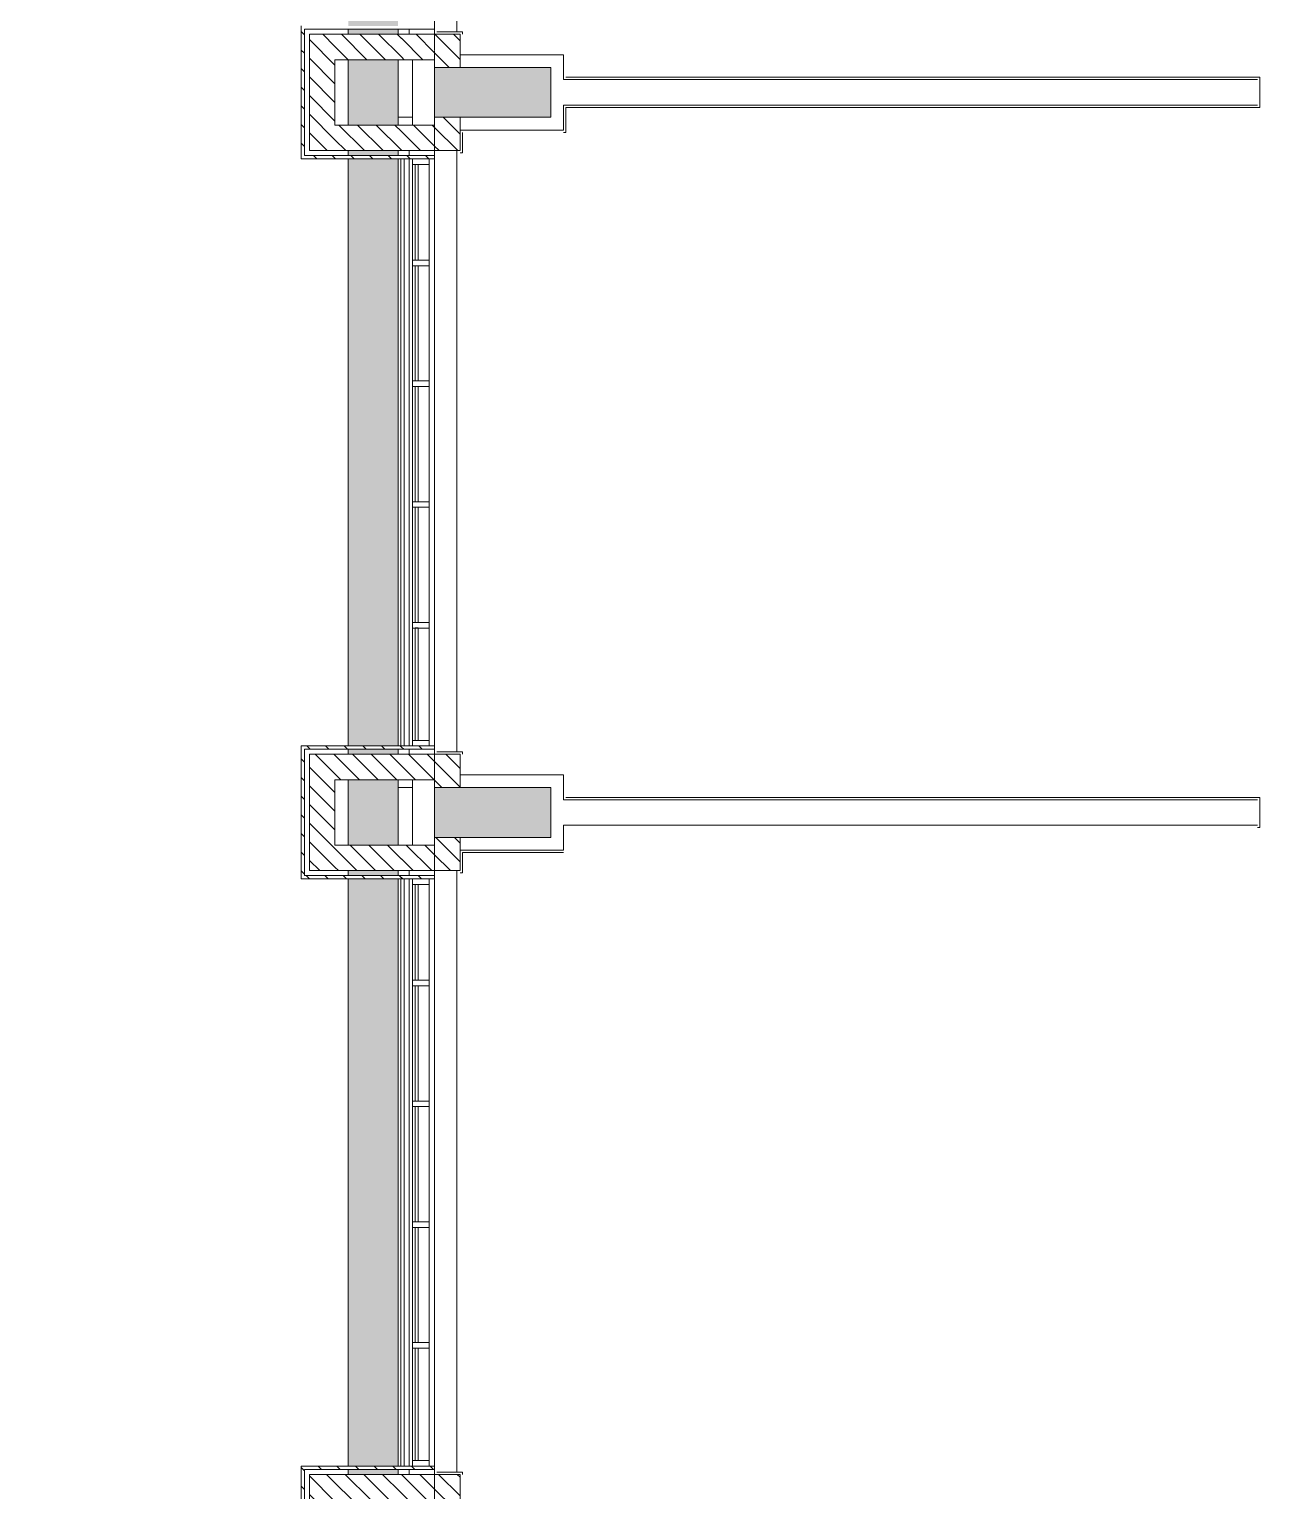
# Model space of a CAD drawing. Header units: millimetres. Extents: x -106145 to 154907, y -84585 to 152038.
# Drawn here: x 85728 to 96840, y 32672 to 45865 of the extents above; entities that cross this region are included whole.
import ezdxf

# ---------------------------------------------------------------- set-up
doc = ezdxf.new("R2010")
doc.units = ezdxf.units.MM
doc.linetypes.add('Cut Out Line _2_', pattern=[2, 1, -1])
for name, color, linetype, lineweight in [('A-DETL', 90, 'Continuous', 5), ('A-FLOR', 192, 'Continuous', 5), ('A-FLOR-PATT', 8, 'Continuous', 5), ('A-GLAZ-CURT', 52, 'Continuous', 5), ('A-GLAZ-CWMG', 51, 'Continuous', 5), ('A-WALL', 113, 'Continuous', 5), ('A-WALL-PATT', 111, 'Continuous', 5), ('S-COLS', 52, 'Continuous', 5)]:
    doc.layers.add(name, color=color, linetype=linetype, lineweight=lineweight)
pattern_1 = [(315, (0, 0), (84.19025, 84.19025), [])]
pattern_2 = [(315, (0, 0), (84.18955, 84.18955), [])]

# ---------------------------------------------------------------- blocks, each defined once
blk = doc.blocks.new('System Panel - Glazed-14613858-Site Plan')
at = {"layer": 'A-GLAZ-CURT', "color": 133, "lineweight": 9}
for p, q in [((-507.5, 49.5), (507.5, 49.5)), ((-507.5, 24.5), (-507.5, 49.5)), ((507.5, 24.5), (-507.5, 24.5)), ((507.5, 24.5), (507.5, 49.5))]:
    blk.add_line(p, q, dxfattribs=at)
blk = doc.blocks.new('Rectangular Mullion - 50 x 150mm-13804745-Site Plan')
at = {"layer": 'A-GLAZ-CWMG', "color": 253}
for p, q in [((89189, 27460), (89189, 26445)), ((89339, 27460), (89339, 26445))]:
    blk.add_line(p, q, dxfattribs=at)
blk = doc.blocks.new('Rectangular Mullion - 50 x 150mm-9351071-Site Plan')
at = {"layer": 'A-GLAZ-CWMG', "color": 53, "lineweight": 18}
for p, q in [((0, 75), (-50, 75)), ((-50, 75), (-50, -75)), ((0, 75), (0, -75)), ((-50, -75), (0, -75))]:
    blk.add_line(p, q, dxfattribs=at)
blk = doc.blocks.new('System Panel - Glazed-14613859-Site Plan')
at = {"layer": 'A-GLAZ-CURT', "color": 133, "lineweight": 9}
for p, q in [((-520, 49.5), (520, 49.5)), ((-520, 24.5), (-520, 49.5)), ((520, 24.5), (-520, 24.5)), ((520, 24.5), (520, 49.5))]:
    blk.add_line(p, q, dxfattribs=at)
blk = doc.blocks.new('Rectangular Mullion - 50 x 150mm-13514015-Site Plan')
at = {"layer": 'A-GLAZ-CWMG', "color": 253}
for p, q in [((89189, 28550), (89189, 27510)), ((89339, 28550), (89339, 27510))]:
    blk.add_line(p, q, dxfattribs=at)
blk = doc.blocks.new('Rectangular Mullion - 50 x 150mm-9351075-Site Plan')
at = {"layer": 'A-GLAZ-CWMG', "color": 53, "lineweight": 18}
for p, q in [((0, 75), (-50, 75)), ((-50, 75), (-50, -75)), ((0, 75), (0, -75)), ((-50, -75), (0, -75))]:
    blk.add_line(p, q, dxfattribs=at)
blk = doc.blocks.new('Rectangular Mullion - 50 x 150mm-9351069-Site Plan')
at = {"layer": 'A-GLAZ-CWMG', "color": 53, "lineweight": 18}
for p, q in [((25, 75), (-25, 75)), ((-25, 75), (-25, -75)), ((25, 75), (25, -75)), ((-25, -75), (25, -75))]:
    blk.add_line(p, q, dxfattribs=at)
blk = doc.blocks.new('System Panel - Glazed-14613860-Site Plan')
at = {"layer": 'A-GLAZ-CURT', "color": 133, "lineweight": 9}
for p, q in [((-432.5, 49.5), (432.5, 49.5)), ((-432.5, 24.5), (-432.5, 49.5)), ((432.5, 24.5), (-432.5, 24.5)), ((432.5, 24.5), (432.5, 49.5))]:
    blk.add_line(p, q, dxfattribs=at)
blk = doc.blocks.new('Rectangular Mullion - 50 x 150mm-13804902-Site Plan')
at = {"layer": 'A-GLAZ-CWMG', "color": 253}
for p, q in [((89189, 111620), (89189, 110755)), ((89339, 111620), (89339, 110755))]:
    blk.add_line(p, q, dxfattribs=at)
blk = doc.blocks.new('MM-HOSPITAL BLOCK-C_2022_05_03_CENTRAL_rvt-1-Site Plan')
at = {"layer": 'A-WALL-PATT'}
h = blk.add_hatch(dxfattribs=at)
h.set_pattern_fill('FP_12', color=90, style=0, pattern_type=2)
h.set_pattern_definition(pattern_2)
h.paths.add_polyline_path([(88489, 16605), (88489, 18390), (88259, 18390), (88259, 16605)], flags=0)
h.paths.add_polyline_path([(88259, 25270), (88489, 25270), (88489, 26320), (88259, 26320)], flags=0)
h.paths.add_polyline_path([(88489, 31770), (88489, 32820), (88259, 32820), (88259, 31770)], flags=0)
h.paths.add_polyline_path([(88259, 38270), (88489, 38270), (88489, 39320), (88259, 39320)], flags=0)
h.paths.add_polyline_path([(88259, 44770), (88489, 44770), (88489, 45820), (88259, 45820), (88259, 45091)], flags=0)
h.paths.add_polyline_path([(88489, 48995), (88489, 54012), (88259, 54012), (88259, 48995)], flags=0)
h.paths.add_polyline_path([(88489, 55260), (88489, 56210), (88259, 56210), (88259, 55260)], flags=0)
h.paths.add_polyline_path([(88259, 60935), (88489, 60935), (88489, 61985), (88259, 61985)], flags=0)
h.paths.add_polyline_path([(88489, 67580), (88489, 68630), (88259, 68630), (88259, 67580)], flags=0)
h.paths.add_polyline_path([(88489, 74425), (88489, 76631), (88259, 76631), (88259, 74425)], flags=0)
h.paths.add_polyline_path([(88259, 77531), (88489, 77531), (88489, 79730), (88259, 79730), (88259, 78283)], flags=0)
h.paths.add_polyline_path([(88489, 83180), (88489, 84230), (88259, 84230), (88259, 83180)], flags=0)
h.paths.add_polyline_path([(88489, 92930), (88489, 93980), (88259, 93980), (88259, 92930)], flags=0)
h.paths.add_polyline_path([(88259, 99190), (88489, 99190), (88489, 99655), (88259, 99655), (88259, 99488)], flags=0)
h.paths.add_polyline_path([(88259, 100855), (88489, 100855), (88489, 104055), (88259, 104055), (88259, 101332)], flags=0)
h.paths.add_polyline_path([(88489, 109580), (88489, 110630), (88259, 110630), (88259, 109580)], flags=0)
h.paths.add_polyline_path([(88259, 116080), (88489, 116080), (88489, 117130), (88259, 117130)], flags=0)
h.paths.add_polyline_path([(88259, 122580), (88489, 122580), (88489, 123630), (88259, 123630)], flags=0)
h.paths.add_polyline_path([(88259, 129080), (88489, 129080), (88489, 130865), (88259, 130865), (88259, 129914)], flags=0)
h = blk.add_hatch(dxfattribs=at)
h.set_pattern_fill('FP_12', color=41, style=0, pattern_type=2)
h.set_pattern_definition(pattern_2)
h.paths.add_polyline_path([(88184, 44725), (88214, 44725), (88214, 45865), (88184, 45865), (88184, 45091)], flags=0)
h = blk.add_hatch(dxfattribs=at)
h.set_pattern_fill('FP_12', color=90, style=0, pattern_type=2)
h.set_pattern_definition(pattern_2)
h.paths.add_polyline_path([(88489, 45590), (89089, 45590), (89089, 45820), (88489, 45820)], flags=0)
h = blk.add_hatch(dxfattribs=at)
h.set_pattern_fill('FP_10', color=90, style=0, pattern_type=2)
h.set_pattern_definition(pattern_1)
h.paths.add_polyline_path([(89389, 45590), (89389, 45590), (89389, 45820), (89089, 45820), (89089, 45590)], flags=0)
h = blk.add_hatch(dxfattribs=at)
h.set_pattern_fill('FP_10', color=90, style=0, pattern_type=2)
h.set_pattern_definition(pattern_1)
h.paths.add_polyline_path([(89619, 45520), (89619, 45820), (89389, 45820), (89389, 45520)], flags=0)
h = blk.add_hatch(dxfattribs=at)
h.set_pattern_fill('FP_12', color=90, style=0, pattern_type=2)
h.set_pattern_definition(pattern_2)
h.paths.add_polyline_path([(89089, 44770), (89089, 45000), (88489, 45000), (88489, 44770)], flags=0)
h = blk.add_hatch(dxfattribs=at)
h.set_pattern_fill('FP_10', color=90, style=0, pattern_type=2)
h.set_pattern_definition(pattern_1)
h.paths.add_polyline_path([(89389, 44770), (89389, 44770), (89389, 45000), (89089, 45000), (89089, 44770)], flags=0)
h = blk.add_hatch(dxfattribs=at)
h.set_pattern_fill('FP_10', color=90, style=0, pattern_type=2)
h.set_pattern_definition(pattern_1)
h.paths.add_polyline_path([(89389, 44770), (89619, 44770), (89619, 45070), (89389, 45070), (89389, 45000)], flags=0)
h = blk.add_hatch(dxfattribs=at)
h.set_pattern_fill('FP_12', color=41, style=0, pattern_type=2)
h.set_pattern_definition(pattern_2)
h.paths.add_polyline_path([(88184, 44695), (89089, 44695), (89089, 44725), (88184, 44725)], flags=0)
h = blk.add_hatch(dxfattribs=at)
h.set_pattern_fill('FP_10', color=41, style=0, pattern_type=2)
h.set_pattern_definition(pattern_1)
h.paths.add_polyline_path([(89389, 44695), (89389, 44695), (89389, 44725), (89089, 44725), (89089, 44695)], flags=0)
h = blk.add_hatch(dxfattribs=at)
h.set_pattern_fill('FP_12', color=41, style=0, pattern_type=2)
h.set_pattern_definition(pattern_2)
h.paths.add_polyline_path([(88184, 39365), (89089, 39365), (89089, 39395), (88184, 39395)], flags=0)
h = blk.add_hatch(dxfattribs=at)
h.set_pattern_fill('FP_12', color=41, style=0, pattern_type=2)
h.set_pattern_definition(pattern_2)
h.paths.add_polyline_path([(88184, 38225), (88214, 38225), (88214, 39365), (88184, 39365)], flags=0)
h = blk.add_hatch(dxfattribs=at)
h.set_pattern_fill('FP_12', color=90, style=0, pattern_type=2)
h.set_pattern_definition(pattern_2)
h.paths.add_polyline_path([(88489, 39090), (89089, 39090), (89089, 39320), (88489, 39320)], flags=0)
h = blk.add_hatch(dxfattribs=at)
h.set_pattern_fill('FP_10', color=41, style=0, pattern_type=2)
h.set_pattern_definition(pattern_1)
h.paths.add_polyline_path([(89089, 39365), (89389, 39365), (89389, 39395), (89089, 39395)], flags=0)
h = blk.add_hatch(dxfattribs=at)
h.set_pattern_fill('FP_10', color=90, style=0, pattern_type=2)
h.set_pattern_definition(pattern_1)
h.paths.add_polyline_path([(89389, 39090), (89389, 39090), (89389, 39320), (89089, 39320), (89089, 39090)], flags=0)
h = blk.add_hatch(dxfattribs=at)
h.set_pattern_fill('FP_10', color=90, style=0, pattern_type=2)
h.set_pattern_definition(pattern_1)
h.paths.add_polyline_path([(89619, 39020), (89619, 39320), (89389, 39320), (89389, 39020)], flags=0)
h = blk.add_hatch(dxfattribs=at)
h.set_pattern_fill('FP_10', color=90, style=0, pattern_type=2)
h.set_pattern_definition(pattern_1)
h.paths.add_polyline_path([(89389, 38270), (89619, 38270), (89619, 38570), (89389, 38570), (89389, 38500)], flags=0)
h = blk.add_hatch(dxfattribs=at)
h.set_pattern_fill('FP_12', color=90, style=0, pattern_type=2)
h.set_pattern_definition(pattern_2)
h.paths.add_polyline_path([(89074, 38270), (89089, 38270), (89089, 38500), (88489, 38500), (88489, 38270)], flags=0)
h = blk.add_hatch(dxfattribs=at)
h.set_pattern_fill('FP_10', color=90, style=0, pattern_type=2)
h.set_pattern_definition(pattern_1)
h.paths.add_polyline_path([(89389, 38270), (89389, 38270), (89389, 38500), (89089, 38500), (89089, 38270)], flags=0)
h = blk.add_hatch(dxfattribs=at)
h.set_pattern_fill('FP_12', color=41, style=0, pattern_type=2)
h.set_pattern_definition(pattern_2)
h.paths.add_polyline_path([(89074, 38195), (89089, 38195), (89089, 38225), (88184, 38225), (88184, 38195)], flags=0)
h = blk.add_hatch(dxfattribs=at)
h.set_pattern_fill('FP_10', color=41, style=0, pattern_type=2)
h.set_pattern_definition(pattern_1)
h.paths.add_polyline_path([(89389, 38195), (89389, 38195), (89389, 38225), (89089, 38225), (89089, 38195)], flags=0)
h = blk.add_hatch(dxfattribs=at)
h.set_pattern_fill('FP_12', color=41, style=0, pattern_type=2)
h.set_pattern_definition(pattern_2)
h.paths.add_polyline_path([(88214, 31725), (88214, 32895), (88184, 32895), (88184, 31725)], flags=0)
h = blk.add_hatch(dxfattribs=at)
h.set_pattern_fill('FP_12', color=41, style=0, pattern_type=2)
h.set_pattern_definition(pattern_2)
h.paths.add_polyline_path([(89074, 32865), (89089, 32865), (89089, 32895), (88214, 32895), (88214, 32865)], flags=0)
h = blk.add_hatch(dxfattribs=at)
h.set_pattern_fill('FP_10', color=41, style=0, pattern_type=2)
h.set_pattern_definition(pattern_1)
h.paths.add_polyline_path([(89389, 32865), (89389, 32865), (89389, 32895), (89089, 32895), (89089, 32865)], flags=0)
h = blk.add_hatch(dxfattribs=at)
h.set_pattern_fill('FP_12', color=90, style=0, pattern_type=2)
h.set_pattern_definition(pattern_2)
h.paths.add_polyline_path([(89074, 32590), (89089, 32590), (89089, 32820), (88489, 32820), (88489, 32590)], flags=0)
h = blk.add_hatch(dxfattribs=at)
h.set_pattern_fill('FP_10', color=90, style=0, pattern_type=2)
h.set_pattern_definition(pattern_1)
h.paths.add_polyline_path([(89389, 32590), (89389, 32590), (89389, 32820), (89089, 32820), (89089, 32590)], flags=0)
h = blk.add_hatch(dxfattribs=at)
h.set_pattern_fill('FP_10', color=90, style=0, pattern_type=2)
h.set_pattern_definition(pattern_1)
h.paths.add_polyline_path([(89619, 32520), (89619, 32820), (89389, 32820), (89389, 32520)], flags=0)
at = {"layer": 'S-COLS'}
for points in [[(90439, 45070), (90439, 45520), (89389, 45520), (89389, 45070)], [(89389, 38570), (90439, 38570), (90439, 39020), (89389, 39020)]]:
    blk.add_hatch(color=256, dxfattribs=at).paths.add_polyline_path(points, flags=0)
at = {"layer": 'A-WALL', "color": 53, "lineweight": 18}
for p, q in [((88184, 45895), (88184, 45865)), ((88184, 45865), (88184, 44725)), ((88214, 45865), (89089, 45865)), ((88214, 44725), (88214, 45865)), ((88489, 45820), (88259, 45820)), ((88259, 45820), (88259, 44770)), ((88489, 45820), (89089, 45820)), ((89389, 45865), (89089, 45865)), ((89389, 45820), (89089, 45820)), ((88489, 45000), (88489, 45590)), ((88489, 45590), (89089, 45590)), ((89389, 45590), (89089, 45590)), ((88489, 45000), (89089, 45000)), ((89389, 45000), (89089, 45000)), ((88184, 44725), (88184, 44695)), ((88214, 44725), (89089, 44725)), ((88259, 44770), (88489, 44770)), ((88489, 44770), (89089, 44770)), ((89389, 44770), (89089, 44770)), ((89389, 44725), (89089, 44725)), ((88184, 44695), (89089, 44695)), ((89389, 44695), (89089, 44695)), ((88184, 39395), (89089, 39395)), ((88184, 39395), (88184, 39365)), ((88184, 39365), (88184, 38225)), ((88214, 39365), (89089, 39365)), ((88214, 38225), (88214, 39365)), ((88489, 39320), (88259, 39320)), ((88259, 39320), (88259, 38270)), ((88489, 39320), (89089, 39320)), ((89389, 39395), (89089, 39395)), ((89389, 39365), (89089, 39365)), ((89389, 39320), (89089, 39320)), ((88489, 38500), (88489, 39090)), ((88489, 39090), (89089, 39090)), ((89389, 39090), (89089, 39090)), ((88489, 38500), (89089, 38500)), ((89389, 38500), (89089, 38500)), ((88259, 38270), (88489, 38270)), ((88489, 38270), (89089, 38270)), ((89389, 38270), (89089, 38270)), ((88184, 38225), (88184, 38195)), ((88184, 38195), (89089, 38195)), ((88214, 38225), (89089, 38225)), ((89389, 38225), (89089, 38225)), ((89389, 38195), (89089, 38195)), ((88214, 32895), (88184, 32895)), ((88184, 32895), (88184, 31725)), ((88214, 32895), (89089, 32895)), ((88214, 31725), (88214, 32865)), ((88214, 32865), (89089, 32865)), ((89389, 32895), (89089, 32895)), ((89389, 32865), (89089, 32865)), ((88489, 32820), (88259, 32820)), ((88259, 32820), (88259, 31770)), ((88489, 32820), (89089, 32820)), ((89389, 32820), (89089, 32820))]:
    blk.add_line(p, q, dxfattribs=at)
at = {"layer": 'A-WALL', "color": 253}
for p, q in [((89159, 45820), (89159, 45865)), ((89159, 44725), (89159, 44770)), ((89084, 39395), (89084, 44695)), ((89114, 44695), (89114, 39395)), ((89159, 39395), (89159, 44695)), ((89159, 39320), (89159, 39365)), ((89159, 38225), (89159, 38270)), ((89084, 32895), (89084, 38195)), ((89114, 38195), (89114, 32895)), ((89159, 32895), (89159, 38195)), ((89159, 32820), (89159, 32865))]:
    blk.add_line(p, q, dxfattribs=at)
at = {"layer": 'A-WALL', "color": 61, "lineweight": 18}
for p, q in [((89389, 45895), (89389, 45865)), ((89389, 45820), (89619, 45820)), ((89619, 45520), (89619, 45820)), ((89389, 45590), (89389, 45520)), ((89389, 45520), (89619, 45520)), ((89389, 45070), (89389, 45000)), ((89389, 45070), (89619, 45070)), ((89619, 45070), (89619, 44770)), ((89389, 44770), (89619, 44770)), ((89389, 44725), (89389, 44695)), ((89389, 39395), (89389, 39365)), ((89389, 39320), (89619, 39320)), ((89619, 39020), (89619, 39320)), ((89389, 39090), (89389, 39020)), ((89389, 39020), (89619, 39020)), ((89389, 38570), (89389, 38500)), ((89389, 38570), (89619, 38570)), ((89619, 38570), (89619, 38270)), ((89389, 38270), (89619, 38270)), ((89389, 38225), (89389, 38195)), ((89389, 32895), (89389, 32865)), ((89389, 32820), (89619, 32820)), ((89619, 32520), (89619, 32820))]:
    blk.add_line(p, q, dxfattribs=at)
at = {"layer": 'A-WALL', "color": 41}
for p, q in [((89389, 45865), (89389, 45820)), ((89410, 45841), (89640, 45841)), ((89640, 45820), (89640, 45841)), ((89619, 45635), (90439, 45635)), ((90554, 45635), (90439, 45635)), ((90554, 45635), (90554, 45410)), ((90554, 45410), (96819, 45410)), ((90575, 45431), (96840, 45431)), ((96819, 45410), (90575, 45410)), ((96840, 45410), (96840, 45431)), ((96840, 45410), (96840, 45159)), ((96819, 45180), (90554, 45180)), ((90554, 45180), (90554, 44955)), ((90554, 45180), (96819, 45180)), ((90554, 45180), (90554, 45159)), ((90554, 44955), (90554, 45159)), ((96819, 45159), (90575, 45159)), ((90575, 45159), (90575, 44934)), ((96819, 45159), (96840, 45159)), ((90439, 44955), (89619, 44955)), ((89640, 44934), (89640, 44749)), ((90439, 44955), (90554, 44955)), ((90554, 44934), (90575, 44934)), ((89389, 44770), (89389, 44725)), ((89619, 44749), (89640, 44749)), ((89389, 44695), (89389, 39395)), ((89389, 39365), (89389, 39320)), ((89410, 39341), (89640, 39341)), ((89640, 39320), (89640, 39341)), ((89619, 39135), (90439, 39135)), ((90554, 39135), (90439, 39135)), ((90554, 39135), (90554, 38910)), ((90575, 38931), (96840, 38931)), ((96840, 38910), (96840, 38931)), ((90554, 38910), (96819, 38910)), ((96819, 38910), (90575, 38910)), ((96840, 38910), (96840, 38659)), ((96819, 38680), (90554, 38680)), ((90554, 38680), (90554, 38455)), ((96819, 38659), (96840, 38659)), ((90439, 38455), (89619, 38455)), ((89619, 38455), (90554, 38455)), ((90554, 38434), (89640, 38434)), ((89640, 38434), (89640, 38249)), ((90439, 38455), (90554, 38455)), ((89389, 38249), (89389, 38225)), ((89389, 38195), (89389, 32895)), ((89619, 38249), (89640, 38249)), ((89389, 32865), (89389, 32820)), ((89410, 32841), (89640, 32841)), ((89640, 32820), (89640, 32841))]:
    blk.add_line(p, q, dxfattribs=at)
at = {"layer": 'S-COLS', "color": 41}
for p, q in [((89389, 45070), (89389, 45520)), ((89389, 45520), (90439, 45520)), ((90439, 45070), (90439, 45520)), ((90439, 45070), (89389, 45070)), ((89389, 38570), (89389, 39020)), ((89389, 39020), (90439, 39020)), ((90439, 38570), (90439, 39020)), ((90439, 38570), (89389, 38570))]:
    blk.add_line(p, q, dxfattribs=at)
at = {"color": 253, "lineweight": 5, "extrusion": (0, 0, -1), "rotation": 90.00000000000037}
for name, p in [('Rectangular Mullion - 50 x 150mm-9351071-Site Plan', (-89264, 44695)), ('Rectangular Mullion - 50 x 150mm-9351069-Site Plan', (-89264, 43755)), ('Rectangular Mullion - 50 x 150mm-9351069-Site Plan', (-89264, 42665)), ('Rectangular Mullion - 50 x 150mm-9351069-Site Plan', (-89264, 41575)), ('Rectangular Mullion - 50 x 150mm-9351069-Site Plan', (-89264, 40485)), ('Rectangular Mullion - 50 x 150mm-9351071-Site Plan', (-89264, 38195)), ('Rectangular Mullion - 50 x 150mm-9351069-Site Plan', (-89264, 37255)), ('Rectangular Mullion - 50 x 150mm-9351069-Site Plan', (-89264, 36165)), ('Rectangular Mullion - 50 x 150mm-9351069-Site Plan', (-89264, 35075)), ('Rectangular Mullion - 50 x 150mm-9351069-Site Plan', (-89264, 33985))]:
    blk.add_blockref(name, p, dxfattribs=at)
at = {"color": 253, "lineweight": 5}
for name, p in [('Rectangular Mullion - 50 x 150mm-13804902-Site Plan', (0, -66975)), ('Rectangular Mullion - 50 x 150mm-13514015-Site Plan', (0, 15180)), ('Rectangular Mullion - 50 x 150mm-13514015-Site Plan', (0, 14090)), ('Rectangular Mullion - 50 x 150mm-13514015-Site Plan', (0, 13000)), ('Rectangular Mullion - 50 x 150mm-13804745-Site Plan', (0, 13000)), ('Rectangular Mullion - 50 x 150mm-13804902-Site Plan', (0, -73475)), ('Rectangular Mullion - 50 x 150mm-13514015-Site Plan', (0, 8680)), ('Rectangular Mullion - 50 x 150mm-13514015-Site Plan', (0, 7590)), ('Rectangular Mullion - 50 x 150mm-13514015-Site Plan', (0, 6500)), ('Rectangular Mullion - 50 x 150mm-13804745-Site Plan', (0, 6500))]:
    blk.add_blockref(name, p, dxfattribs=at)
for name, p, rotation in [('System Panel - Glazed-14613860-Site Plan', (89264, 44213), 89.99999999999964), ('System Panel - Glazed-14613859-Site Plan', (89264, 43210), 89.99999999999964), ('System Panel - Glazed-14613859-Site Plan', (89264, 42120), 89.99999999999964), ('System Panel - Glazed-14613859-Site Plan', (89264, 41030), 89.99999999999964), ('System Panel - Glazed-14613858-Site Plan', (89264, 39953), 89.99999999999964), ('Rectangular Mullion - 50 x 150mm-9351075-Site Plan', (89264, 39395), 269.9999999999996), ('System Panel - Glazed-14613860-Site Plan', (89264, 37713), 89.99999999999964), ('System Panel - Glazed-14613859-Site Plan', (89264, 36710), 89.99999999999964), ('System Panel - Glazed-14613859-Site Plan', (89264, 35620), 89.99999999999964), ('System Panel - Glazed-14613859-Site Plan', (89264, 34530), 89.99999999999964), ('System Panel - Glazed-14613858-Site Plan', (89264, 33453), 89.99999999999964), ('Rectangular Mullion - 50 x 150mm-9351075-Site Plan', (89264, 32895), 269.9999999999996)]:
    blk.add_blockref(name, p, dxfattribs=dict(at, rotation=rotation))
blk = doc.blocks.new('MMU_ AMBALA_PODIUM_2022_11_02_CENTRAL_rvt-1-Site Plan')
at = {"layer": 'A-FLOR-PATT', "true_color": 0xc7c8ca}
h = blk.add_hatch(color=9, dxfattribs=at)
h.paths.add_polyline_path([(88259, 17665), (88259, 18115), (88214, 18115), (88214, 17665)], flags=0)
h.paths.add_polyline_path([(88489, 17665), (88959, 17665), (88959, 18160), (88609, 18160), (88609, 18115), (88489, 18115), (88489, 18108)], flags=0)
h.paths.add_polyline_path([(88184, 17665), (88184, 18115), (85569, 18115), (85569, 17665), (88024, 17665)], flags=0)
h.paths.add_polyline_path([(83823, 17665), (85339, 17665), (85339, 18115), (79988, 18115), (79988, 30128), (79995, 30381), (80013, 30634), (80045, 30886), (80088, 31135), (80144, 31383), (80211, 31627), (80291, 31867), (80382, 32104), (80485, 32335), (80600, 32561), (80725, 32782), (80861, 32996), (81007, 33203), (81163, 33402), (81329, 33594), (81763, 34043), (82013, 34318), (82254, 34600), (82486, 34890), (82708, 35188), (82920, 35493), (83164, 35871), (83315, 36122), (83497, 36445), (83668, 36775), (83828, 37110), (83978, 37450), (84116, 37794), (84244, 38143), (84359, 38496), (84464, 38852), (84556, 39212), (84637, 39574), (84706, 39939), (84764, 40306), (84764, 58958), (84722, 59335), (84668, 59711), (84601, 60084), (84523, 60455), (84431, 60823), (84328, 61188), (84213, 61550), (84086, 61907), (83947, 62260), (83796, 62609), (83634, 62951), (83461, 63289), (83276, 63620), (83081, 63945), (82875, 64264), (82659, 64576), (82432, 64880), (82343, 64992), (81969, 64740), (81980, 64727), (82207, 64431), (82423, 64128), (82629, 63818), (82825, 63501), (83009, 63178), (83182, 62848), (83345, 62513), (83495, 62173), (83635, 61828), (83762, 61478), (83877, 61124), (83981, 60766), (84072, 60405), (84151, 60041), (84218, 59675), (84272, 59307), (84314, 58937), (84314, 40338), (84255, 39968), (84173, 39559), (84099, 39237), (84003, 38876), (83894, 38518), (83774, 38164), (83641, 37814), (83497, 37470), (83341, 37130), (83173, 36796), (82995, 36467), (82773, 36094), (82604, 35830), (82393, 35521), (82171, 35220), (81940, 34926), (81698, 34641), (81447, 34364), (81007, 33908), (80836, 33713), (80672, 33506), (80523, 33300), (80381, 33083), (80250, 32859), (80128, 32630), (80018, 32395), (79919, 32156), (79830, 31912), (79753, 31664), (79688, 31413), (79634, 31160), (79592, 30904), (79562, 30646), (79543, 30339), (79538, 30128), (79538, 17665), (82773, 17665)], flags=0)
h.paths.add_polyline_path([(57619, 17815), (58289, 17815), (58289, 18035), (57579, 18035), (57579, 17935), (57619, 17935), (57619, 17855)], flags=0)
h.paths.add_polyline_path([(62819, 17815), (67026, 17815), (67026, 31354), (66972, 31596), (66906, 31836), (66830, 32073), (66743, 32306), (66646, 32535), (66539, 32760), (66422, 32980), (66296, 33194), (66160, 33402), (65969, 33662), (65861, 33800), (65661, 34027), (65271, 34439), (65024, 34717), (64786, 35003), (64558, 35297), (64340, 35598), (64133, 35907), (63936, 36223), (63749, 36545), (63574, 36873), (63410, 37207), (63257, 37546), (63116, 37890), (62987, 38239), (62869, 38592), (62764, 38949), (62671, 39309), (62589, 39672), (62521, 40038), (62455, 40481), (62420, 40775), (62389, 41146), (62370, 41517), (62364, 41889), (62364, 51516), (61914, 51212), (61914, 41889), (61920, 41518), (61938, 41147), (61968, 40778), (62010, 40409), (62064, 40042), (62130, 39676), (62207, 39314), (62297, 38953), (62398, 38596), (62510, 38243), (62634, 37893), (62769, 37547), (62915, 37206), (63073, 36870), (63241, 36539), (63419, 36214), (63623, 35871), (63808, 35581), (64017, 35275), (64237, 34976), (64465, 34683), (64704, 34399), (64951, 34122), (65374, 33676), (65533, 33490), (65682, 33297), (65823, 33097), (65969, 32863), (66074, 32679), (66185, 32461), (66306, 32183), (66374, 32011), (66453, 31780), (66520, 31545), (66576, 31307), (66576, 18265), (58824, 18265), (58821, 18102), (58815, 18103), (58817, 18265), (58594, 18265), (58594, 17815), (61109, 17815), (61109, 18150), (61339, 18150), (61342, 17815), (61769, 17815)], flags=0)
h.paths.add_polyline_path([(58519, 17815), (58564, 17815), (58564, 18265), (58029, 18265), (58028, 18310), (57694, 18310), (57694, 18265), (58519, 18265), (58519, 18035)], flags=0)
h.paths.add_polyline_path([(58819, 17990), (58813, 17990), (58815, 18029), (58820, 18029)], flags=0)
h.paths.add_polyline_path([(58820, 18030), (58814, 18030), (58815, 18069), (58821, 18069)], flags=0)
h.paths.add_polyline_path([(57664, 18265), (57664, 18310), (57579, 18310), (57579, 18265)], flags=0)
h.paths.add_polyline_path([(58029, 18340), (58029, 25315), (57694, 25315), (57694, 18340), (58028, 18340)], flags=0)
h.paths.add_polyline_path([(57664, 18340), (57664, 25315), (57579, 25315), (57579, 18340)], flags=0)
h.paths.add_polyline_path([(88609, 18390), (89059, 18390), (89059, 18435), (88609, 18435)], flags=0)
h.paths.add_polyline_path([(88609, 18465), (89059, 18465), (89059, 25195), (88609, 25195), (88609, 19276)], flags=0)
h.paths.add_polyline_path([(89011, 25225), (89059, 25225), (89059, 25270), (88609, 25270), (88609, 25225)], flags=0)
h.paths.add_polyline_path([(57694, 25345), (58029, 25345), (58029, 25390), (57694, 25390)], flags=0)
h.paths.add_polyline_path([(57664, 25345), (57664, 25390), (57579, 25390), (57579, 25345), (57644, 25345)], flags=0)
h.paths.add_polyline_path([(89010, 25500), (89059, 25500), (89059, 26090), (88609, 26090), (88609, 25500)], flags=0)
h.paths.add_polyline_path([(58029, 25620), (58029, 26215), (57579, 26215), (57579, 25620), (57926, 25620)], flags=0)
h.paths.add_polyline_path([(89059, 26320), (89059, 26365), (88609, 26365), (88609, 26320), (89004, 26320)], flags=0)
h.paths.add_polyline_path([(89059, 26395), (89059, 31695), (88609, 31695), (88609, 26395), (89004, 26395)], flags=0)
h.paths.add_polyline_path([(58029, 26450), (58029, 26495), (57644, 26495), (57644, 26450), (57914, 26450)], flags=0)
h.paths.add_polyline_path([(57644, 26525), (58029, 26525), (58029, 33130), (57644, 33130), (57644, 26652)], flags=0)
h.paths.add_polyline_path([(89059, 31725), (89059, 31770), (88609, 31770), (88609, 31725), (88970, 31725)], flags=0)
h.paths.add_polyline_path([(88609, 32000), (89059, 32000), (89059, 32590), (88609, 32590)], flags=0)
h.paths.add_polyline_path([(89059, 32820), (89059, 32865), (88609, 32865), (88609, 32820), (88964, 32820)], flags=0)
h.paths.add_polyline_path([(88609, 32895), (89059, 32895), (89059, 38195), (88609, 38195), (88609, 34027)], flags=0)
h.paths.add_polyline_path([(58029, 33160), (58029, 33205), (57644, 33205), (57644, 33160), (57820, 33160)], flags=0)
h.paths.add_polyline_path([(57816, 33435), (58029, 33435), (58029, 34035), (57579, 34035), (57579, 33435), (57644, 33435)], flags=0)
h.paths.add_polyline_path([(57804, 34265), (58029, 34265), (58029, 41130), (57619, 41130), (57619, 34265)], flags=0)
h.paths.add_polyline_path([(88609, 38225), (89059, 38225), (89059, 38270), (88609, 38270)], flags=0)
h.paths.add_polyline_path([(88609, 38500), (89059, 38500), (89059, 39090), (88609, 39090)], flags=0)
h.paths.add_polyline_path([(88923, 39320), (89059, 39320), (89059, 39365), (88609, 39365), (88609, 39320)], flags=0)
h.paths.add_polyline_path([(88922, 39395), (89059, 39395), (89059, 44695), (88609, 44695), (88609, 39395)], flags=0)
h.paths.add_polyline_path([(58029, 41160), (58029, 41205), (57619, 41205), (57619, 41160), (57708, 41160)], flags=0)
h.paths.add_polyline_path([(57579, 41435), (58029, 41435), (58029, 42035), (57579, 42035)], flags=0)
h.paths.add_polyline_path([(57692, 42265), (58029, 42265), (58029, 42310), (57644, 42310), (57644, 42265)], flags=0)
h.paths.add_polyline_path([(58029, 42340), (58029, 48592), (57644, 48332), (57644, 42340), (57691, 42340)], flags=0)
h.paths.add_polyline_path([(88609, 44725), (89059, 44725), (89059, 44770), (88609, 44770)], flags=0)
h.paths.add_polyline_path([(88609, 45000), (89059, 45000), (89059, 45590), (88609, 45590), (88609, 45091)], flags=0)
h.paths.add_polyline_path([(88609, 45820), (89059, 45820), (89059, 45865), (88609, 45865)], flags=0)
h.paths.add_polyline_path([(88881, 45895), (89059, 45895), (89059, 48920), (88609, 48920), (88609, 45895)], flags=0)
h.paths.add_polyline_path([(89059, 48950), (89059, 48995), (88609, 48995), (88609, 48950), (88862, 48950)], flags=0)
h.paths.add_polyline_path([(88609, 49225), (89059, 49225), (89059, 55980), (88609, 55980), (88609, 52467)], flags=0)
h.paths.add_polyline_path([(57389, 52503), (57491, 52572), (57491, 52602), (57429, 52602), (57429, 52652), (57491, 52652), (57491, 53768), (57429, 53768), (57429, 53818), (57491, 53818), (57491, 54935), (57429, 54935), (57429, 54985), (57491, 54985), (57491, 56025), (57429, 56025), (57429, 56075), (57491, 56075), (57491, 57150), (57516, 57150), (57516, 56075), (57579, 56075), (57579, 56025), (57516, 56025), (57516, 54985), (57579, 54985), (57579, 54935), (57516, 54935), (57516, 53818), (57579, 53818), (57579, 53768), (57516, 53768), (57516, 52652), (57579, 52652), (57579, 52631), (57634, 52668), (57634, 55925), (57664, 55925), (57664, 52688), (58029, 52934), (58029, 57275), (57389, 57275), (57389, 53070)], flags=0)
h.paths.add_polyline_path([(57516, 52589), (57535, 52602), (57516, 52602)], flags=0)
h.paths.add_polyline_path([(61914, 55554), (62364, 55857), (62366, 57999), (62370, 58262), (62389, 58633), (62420, 59004), (62464, 59374), (62540, 59843), (62590, 60108), (62671, 60471), (62765, 60832), (62870, 61189), (62988, 61542), (63117, 61891), (63259, 62235), (63428, 62609), (63576, 62909), (63751, 63237), (63938, 63559), (64135, 63875), (64343, 64184), (64561, 64486), (64789, 64780), (65027, 65066), (65304, 65375), (65532, 65613), (65798, 65874), (66072, 66125), (66355, 66368), (66646, 66600), (67020, 66874), (67251, 67034), (67564, 67236), (67883, 67427), (68209, 67607), (68541, 67776), (68878, 67933), (69221, 68079), (69568, 68214), (69920, 68336), (70275, 68447), (70634, 68545), (70996, 68631), (71361, 68705), (71728, 68767), (72097, 68816), (72468, 68853), (72839, 68877), (73211, 68888), (73584, 68887), (73956, 68873), (74371, 68842), (74697, 68808), (75066, 68757), (75433, 68693), (75797, 68617), (76159, 68528), (76517, 68427), (76872, 68315), (77223, 68190), (77569, 68054), (77911, 67905), (78247, 67746), (78578, 67575), (78903, 67393), (79204, 67210), (79610, 67484), (79345, 67653), (79018, 67846), (78685, 68028), (78346, 68198), (78002, 68358), (77653, 68506), (77299, 68642), (76941, 68766), (76578, 68879), (76213, 68979), (75844, 69067), (75472, 69144), (75098, 69207), (74722, 69258), (74345, 69297), (73966, 69323), (73587, 69337), (73208, 69338), (72829, 69327), (72450, 69303), (72073, 69266), (71696, 69217), (71322, 69156), (70867, 69063), (70581, 68996), (70170, 68884), (69851, 68787), (69492, 68665), (69120, 68523), (68787, 68385), (68442, 68227), (68070, 68041), (67768, 67879), (67440, 67688), (67119, 67486), (66728, 67219), (66497, 67052), (66198, 66819), (65906, 66577), (65622, 66325), (65347, 66064), (65080, 65794), (64823, 65515), (64575, 65228), (64337, 64933), (64108, 64630), (63869, 64288), (63682, 64003), (63485, 63679), (63299, 63348), (63124, 63012), (62933, 62609), (62807, 62323), (62666, 61970), (62536, 61614), (62419, 61253), (62314, 60889), (62220, 60521), (62139, 60150), (62070, 59777), (62014, 59402), (61962, 58921), (61939, 58647), (61920, 58269), (61914, 57889), (61914, 56155)], flags=0)
h.paths.add_polyline_path([(88817, 56210), (89059, 56210), (89059, 56255), (88609, 56255), (88609, 56210)], flags=0)
h.paths.add_polyline_path([(88816, 56285), (89059, 56285), (89059, 60860), (88609, 60860), (88609, 56285)], flags=0)
h.paths.add_polyline_path([(57389, 57505), (58029, 57505), (58029, 58105), (57389, 58105), (57389, 57505)], flags=0)
h.paths.add_polyline_path([(57669, 58335), (58029, 58335), (58029, 58380), (57669, 58380), (57672, 58410), (58029, 58410), (58029, 65130), (57669, 65130), (57669, 65160), (58029, 65160), (58029, 65205), (57619, 65205), (57619, 58335)], flags=0)
h.paths.add_polyline_path([(88787, 60890), (89059, 60890), (89059, 60935), (88609, 60935), (88609, 60890)], flags=0)
h.paths.add_polyline_path([(88785, 61165), (89059, 61165), (89059, 61755), (88609, 61755), (88609, 61165)], flags=0)
h.paths.add_polyline_path([(89059, 61985), (89059, 62030), (88609, 62030), (88609, 61985), (88780, 61985)], flags=0)
h.paths.add_polyline_path([(88780, 62060), (89059, 62060), (89059, 67505), (88609, 67505), (88609, 62060)], flags=0)
h.paths.add_polyline_path([(57389, 65435), (58029, 65435), (58029, 66035), (57389, 66035), (57389, 65435)], flags=0)
h.paths.add_polyline_path([(57389, 66265), (57389, 66265), (57389, 67219)], flags=0)
h.paths.add_polyline_path([(57763, 66265), (58029, 66265), (58029, 66310), (57694, 66310), (57694, 66265)], flags=0)
h.paths.add_polyline_path([(57619, 66265), (57664, 66265), (57664, 73130), (57619, 73130), (57619, 70907)], flags=0)
h.paths.add_polyline_path([(58029, 66340), (58029, 73130), (57694, 73130), (57694, 66340), (57764, 66340)], flags=0)
h.paths.add_polyline_path([(89059, 67535), (89059, 67580), (88609, 67580), (88609, 67535), (88745, 67535)], flags=0)
h.paths.add_polyline_path([(88609, 67810), (89059, 67810), (89059, 68400), (88609, 68400)], flags=0)
h.paths.add_polyline_path([(88739, 68630), (89059, 68630), (89059, 68675), (88609, 68675), (88609, 68630)], flags=0)
h.paths.add_polyline_path([(88609, 68705), (89059, 68705), (89059, 69522), (88609, 69218)], flags=0)
h.paths.add_polyline_path([(58029, 73160), (58029, 73205), (57694, 73205), (57694, 73160), (57842, 73160)], flags=0)
h.paths.add_polyline_path([(57619, 73160), (57664, 73160), (57664, 73205), (57619, 73205)], flags=0)
h.paths.add_polyline_path([(57846, 73435), (58029, 73435), (58029, 74035), (57389, 74035), (57389, 73435), (57768, 73435)], flags=0)
h.paths.add_polyline_path([(88609, 73551), (89059, 73855), (89059, 74350), (88609, 74350), (88609, 74077)], flags=0)
h.paths.add_polyline_path([(57782, 74265), (58029, 74265), (58029, 74310), (57669, 74310), (57669, 74340), (58029, 74340), (58029, 81130), (57669, 81130), (57669, 81160), (58029, 81160), (58029, 81205), (57619, 81205), (57619, 74265), (57669, 74265)], flags=0)
h.paths.add_polyline_path([(88702, 74380), (89059, 74380), (89059, 74425), (88609, 74425), (88609, 74380)], flags=0)
h.paths.add_polyline_path([(89059, 74655), (89059, 79500), (88609, 79500), (88609, 74655), (88701, 74655)], flags=0)
h.paths.add_polyline_path([(89059, 79730), (89059, 79775), (88609, 79775), (88609, 79730), (88669, 79730)], flags=0)
h.paths.add_polyline_path([(88609, 79805), (89059, 79805), (89059, 83105), (88609, 83105), (88609, 81970)], flags=0)
h.paths.add_polyline_path([(58029, 81435), (58029, 82035), (57389, 82035), (57389, 81435), (57938, 81435)], flags=0)
h.paths.add_polyline_path([(57948, 82265), (58029, 82265), (58029, 82310), (57694, 82310), (57694, 82265), (57913, 82265)], flags=0)
h.paths.add_polyline_path([(57619, 82265), (57664, 82265), (57664, 82310), (57619, 82310)], flags=0)
h.paths.add_polyline_path([(58029, 82340), (58029, 88830), (57694, 88830), (57694, 82340), (57949, 82340)], flags=0)
h.paths.add_polyline_path([(57619, 82340), (57664, 82340), (57664, 88830), (57619, 88830), (57619, 83814)], flags=0)
h.paths.add_polyline_path([(88647, 83135), (89059, 83135), (89059, 83180), (88609, 83180), (88609, 83135)], flags=0)
h.paths.add_polyline_path([(88646, 83410), (89059, 83410), (89059, 84000), (88609, 84000), (88609, 83410)], flags=0)
h.paths.add_polyline_path([(88641, 84230), (89059, 84230), (89059, 84275), (88609, 84275), (88609, 84230)], flags=0)
h.paths.add_polyline_path([(88640, 84305), (89059, 84305), (89059, 85505), (88609, 85505), (88609, 84305)], flags=0)
h.paths.add_polyline_path([(89059, 85735), (89059, 89735), (88439, 89735), (88439, 89505), (58594, 89505), (58594, 89285), (88609, 89285), (88609, 85735), (88631, 85735)], flags=0)
h.paths.add_polyline_path([(58022, 88860), (58029, 88860), (58029, 88905), (57694, 88905), (57694, 88860)], flags=0)
h.paths.add_polyline_path([(57664, 88860), (57664, 88905), (57619, 88905), (57619, 88860)], flags=0)
h.paths.add_polyline_path([(57619, 89135), (58029, 89135), (58029, 89285), (58289, 89285), (58289, 89505), (58089, 89505), (58089, 89735), (57389, 89735), (57389, 89135), (57568, 89135)], flags=0)
h.paths.add_polyline_path([(58519, 89285), (58564, 89285), (58564, 89505), (58519, 89505), (58519, 89292)], flags=0)
at = {"layer": 'A-FLOR', "color": 253}
for p, q in [((88609, 45865), (88609, 45820)), ((88609, 45820), (88609, 45865)), ((89059, 45820), (89059, 45865)), ((88609, 45590), (88609, 45000)), ((88609, 45000), (88609, 45590)), ((89059, 45000), (89059, 45590)), ((89189, 45000), (89189, 45070)), ((88609, 44770), (88609, 44725)), ((88609, 44725), (88609, 44770)), ((89059, 44725), (89059, 44770)), ((88609, 44695), (88609, 39395)), ((88609, 39395), (88609, 44695)), ((89059, 39395), (89059, 44695)), ((88609, 39365), (88609, 39320)), ((88609, 39320), (88609, 39365)), ((89059, 39320), (89059, 39365)), ((88609, 39090), (88609, 38500)), ((88609, 38500), (88609, 39090)), ((89059, 38500), (89059, 39090)), ((89189, 39020), (89189, 39090)), ((88609, 38270), (88609, 38225)), ((88609, 38225), (88609, 38270)), ((89059, 38225), (89059, 38270)), ((88609, 38195), (88609, 32895)), ((88609, 32895), (88609, 38195)), ((89059, 32895), (89059, 38195)), ((88609, 32865), (88609, 32820)), ((88609, 32820), (88609, 32865)), ((89059, 32820), (89059, 32865))]:
    blk.add_line(p, q, dxfattribs=at)
at = {"layer": 'S-COLS', "color": 253}
for p, q in [((89189, 45590), (89189, 45070)), ((89189, 45070), (89059, 45070)), ((89059, 39020), (89189, 39020)), ((89189, 39020), (89189, 38500))]:
    blk.add_line(p, q, dxfattribs=at)

msp = doc.modelspace()

# ---------------------------------------------------------------- linework, layer by layer
at = {"layer": 'A-DETL', "linetype": 'Cut Out Line _2_'}
msp.add_line((89388.73, 69744.56), (89388.73, 17735.05), dxfattribs=at)
at = {"layer": 'A-WALL'}
for p, q in [((89588.75, 48974.56), (89588.75, 45841.05)), ((89588.75, 44770.05), (89588.75, 39341.05)), ((89588.75, 38270.05), (89588.75, 32841.05))]:
    msp.add_line(p, q, dxfattribs=at)

# ---------------------------------------------------------------- block references
at = {"lineweight": 5}
msp.add_blockref('MM-HOSPITAL BLOCK-C_2022_05_03_CENTRAL_rvt-1-Site Plan', (0, 0), dxfattribs=at)

# ---------------------------------------------------------------- next in the draw order: block references
msp.add_blockref('MMU_ AMBALA_PODIUM_2022_11_02_CENTRAL_rvt-1-Site Plan', (0, 0), dxfattribs=at)

doc.saveas('drawing.dxf')
